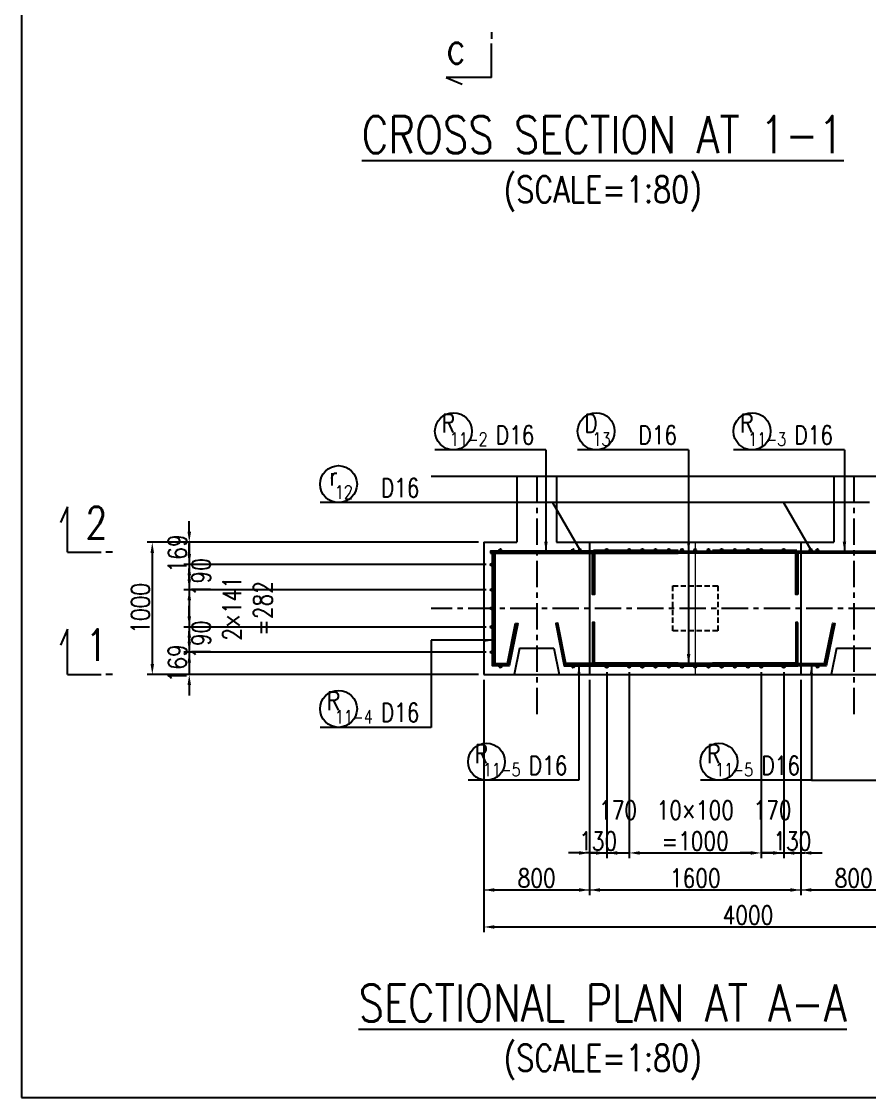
# Model space of a CAD drawing. Header units: millimetres. Extents: x -41433 to 131500, y -94900 to 39745.
# Drawn here: x 0 to 6419, y -6300 to 1840 of the extents above; entities that cross this region are included whole.
import ezdxf
from ezdxf.enums import TextEntityAlignment as Align

# ---------------------------------------------------------------- set-up
doc = ezdxf.new("R2010")
doc.units = ezdxf.units.MM
doc.header["$LTSCALE"] = 160
doc.header["$MEASUREMENT"] = 0
for name, pattern in [('CENTER', [2, 1.25, -0.25, 0.25, -0.25]), ('DASHED', [0.75, 0.5, -0.25]), ('HIDDEN', [0.375, 0.25, -0.125]), ('実線', [20, 10, 10])]:
    doc.linetypes.add(name, pattern=pattern)
doc.layers.get('DEFPOINTS').update_dxf_attribs({"color": 53, "linetype": 'CONTINUOUS'})
for name, color, linetype in [('CENTER', 6, 'CENTER'), ('DIM', 6, 'CONTINUOUS'), ('DIM-L', 6, 'CONTINUOUS'), ('GAIKEI-KEIKAKU', 4, 'CONTINUOUS'), ('TEKKIN-C', 3, 'CONTINUOUS'), ('TEKKIN-L', 2, 'CONTINUOUS'), ('TEKKIN-R', 3, 'CONTINUOUS'), ('TEKKIN-S', 3, 'CONTINUOUS'), ('TEXT', 4, 'CONTINUOUS'), ('TITLE', 3, 'CONTINUOUS')]:
    doc.layers.add(name, color=color, linetype=linetype)
doc.layers.add('D-WORK', color=8, linetype='実線', lineweight=0, plot=False)
doc.styles.add('DIM-TEXT', font='ROMANS', dxfattribs={"width": 0.8, "bigfont": 'EXTFONT'})
doc.styles.add('romans', font='romans.shx', dxfattribs={"bigfont": 'extfont.shx'})
doc.dimstyles.new('DIM40', dxfattribs={"dimscale": 40, "dimtxt": 3.5, "dimasz": 2, "dimexe": 1, "dimexo": 1, "dimgap": 0.5, "dimtad": 1, "dimdec": 0, "dimzin": 9, "dimdsep": 46, "dimtxsty": 'DIM-TEXT', "dimcen": 0, "dimclrt": 4, "dimaunit": 1, "dimadec": 4, "dimazin": 0, "dimtfac": 1, "dimtdec": 0, "dimtix": 1, "dimtmove": 2, "dimatfit": 0, "dimfxl": 1, "dimlwd": -1, "dimlwe": -1, "dimarcsym": 0})

# ---------------------------------------------------------------- blocks, each defined once
blk = doc.blocks.new('*D549')
at = {"layer": 'DEFPOINTS', "color": 0, "transparency": 16777216}
for p in [(3500, -3100), (7500, -3400), (7500, -5010)]:
    blk.add_point(p, dxfattribs=at)
at = {"layer": 'DIM', "color": 0, "transparency": 16777216}
for p, q in [((3500, -3140), (3500, -5050)), ((7500, -3440), (7500, -5050)), ((3580, -5010), (7420, -5010))]:
    blk.add_line(p, q, dxfattribs=at)
for points in [[(3580, -4996.7), (3580, -5023.3), (3500, -5010)], [(7420, -4996.7), (7420, -5023.3), (7500, -5010)]]:
    blk.add_solid(points, dxfattribs=at)
at = {"layer": 'DIM', "color": 4, "transparency": 16777216, "insert": (5500, -4920), "char_height": 140, "attachment_point": 5, "style": 'DIM-TEXT'}
blk.add_mtext('4000', dxfattribs=at)
blk = doc.blocks.new('*D550')
at = {"layer": 'DEFPOINTS', "color": 0, "transparency": 16777216}
for p in [(3500, -3100), (4300, -3100), (4300, -4730)]:
    blk.add_point(p, dxfattribs=at)
at = {"layer": 'DIM', "color": 0, "transparency": 16777216}
for p, q in [((3500, -3140), (3500, -4770)), ((4300, -3140), (4300, -4770)), ((3580, -4730), (4220, -4730))]:
    blk.add_line(p, q, dxfattribs=at)
for points in [[(3580, -4716.7), (3580, -4743.3), (3500, -4730)], [(4220, -4716.7), (4220, -4743.3), (4300, -4730)]]:
    blk.add_solid(points, dxfattribs=at)
at = {"layer": 'DIM', "color": 4, "transparency": 16777216, "insert": (3900, -4640), "char_height": 140, "attachment_point": 5, "style": 'DIM-TEXT'}
blk.add_mtext('800', dxfattribs=at)
blk = doc.blocks.new('*D551')
at = {"layer": 'DEFPOINTS', "color": 0, "transparency": 16777216}
for p in [(4600, -3042), (5600, -3042), (5600, -4450)]:
    blk.add_point(p, dxfattribs=at)
at = {"layer": 'DIM', "color": 0, "transparency": 16777216}
for p, q in [((4600, -3082), (4600, -4490)), ((5600, -3082), (5600, -4490)), ((4680, -4450), (5520, -4450))]:
    blk.add_line(p, q, dxfattribs=at)
for points in [[(4680, -4436.7), (4680, -4463.3), (4600, -4450)], [(5520, -4436.7), (5520, -4463.3), (5600, -4450)]]:
    blk.add_solid(points, dxfattribs=at)
at = {"layer": 'DIM', "color": 4, "transparency": 16777216, "insert": (5100, -4243.3), "char_height": 140, "attachment_point": 5, "style": 'DIM-TEXT'}
blk.add_mtext('10×100\\P=1000', dxfattribs=at)
blk = doc.blocks.new('*D552')
at = {"layer": 'DEFPOINTS', "color": 0, "transparency": 16777216}
for p in [(5900, -3100), (6700, -3100), (6700, -4730)]:
    blk.add_point(p, dxfattribs=at)
at = {"layer": 'DIM', "color": 0, "transparency": 16777216}
for p, q in [((5900, -3140), (5900, -4770)), ((6700, -3140), (6700, -4770)), ((5980, -4730), (6620, -4730))]:
    blk.add_line(p, q, dxfattribs=at)
for points in [[(5980, -4716.7), (5980, -4743.3), (5900, -4730)], [(6620, -4716.7), (6620, -4743.3), (6700, -4730)]]:
    blk.add_solid(points, dxfattribs=at)
at = {"layer": 'DIM', "color": 4, "transparency": 16777216, "insert": (6300, -4640), "char_height": 140, "attachment_point": 5, "style": 'DIM-TEXT'}
blk.add_mtext('800', dxfattribs=at)
blk = doc.blocks.new('*D559')
at = {"layer": 'DEFPOINTS', "color": 0, "transparency": 16777216}
for p in [(4430, -3042), (4600, -3042), (4600, -4450)]:
    blk.add_point(p, dxfattribs=at)
at = {"layer": 'DIM', "color": 0, "transparency": 16777216}
for p, q in [((4430, -3082), (4430, -4490)), ((4600, -3082), (4600, -4490)), ((4350, -4450), (4270, -4450)), ((4430, -4450), (4600, -4450)), ((4680, -4450), (4760, -4450))]:
    blk.add_line(p, q, dxfattribs=at)
for points in [[(4350, -4436.7), (4350, -4463.3), (4430, -4450)], [(4680, -4436.7), (4680, -4463.3), (4600, -4450)]]:
    blk.add_solid(points, dxfattribs=at)
at = {"layer": 'DIM', "color": 4, "transparency": 16777216, "insert": (4515, -4243.3), "char_height": 140, "attachment_point": 5, "style": 'DIM-TEXT'}
blk.add_mtext('170\\P ', dxfattribs=at)
blk = doc.blocks.new('*D560')
at = {"layer": 'DEFPOINTS', "color": 0, "transparency": 16777216}
for p in [(5600, -3042), (5770, -3042), (5770, -4450)]:
    blk.add_point(p, dxfattribs=at)
at = {"layer": 'DIM', "color": 0, "transparency": 16777216}
for p, q in [((5600, -3082), (5600, -4490)), ((5770, -3082), (5770, -4490)), ((5520, -4450), (5440, -4450)), ((5600, -4450), (5770, -4450)), ((5850, -4450), (5930, -4450))]:
    blk.add_line(p, q, dxfattribs=at)
for points in [[(5520, -4436.7), (5520, -4463.3), (5600, -4450)], [(5850, -4436.7), (5850, -4463.3), (5770, -4450)]]:
    blk.add_solid(points, dxfattribs=at)
at = {"layer": 'DIM', "color": 4, "transparency": 16777216, "insert": (5685, -4243.3), "char_height": 140, "attachment_point": 5, "style": 'DIM-TEXT'}
blk.add_mtext('170\\P ', dxfattribs=at)
blk = doc.blocks.new('*D561')
at = {"layer": 'DEFPOINTS', "color": 0, "transparency": 16777216}
for p in [(4300, -3100), (5900, -3100), (5900, -4730)]:
    blk.add_point(p, dxfattribs=at)
at = {"layer": 'DIM', "color": 0, "transparency": 16777216}
for p, q in [((4300, -3140), (4300, -4770)), ((5900, -3140), (5900, -4770)), ((4380, -4730), (5820, -4730))]:
    blk.add_line(p, q, dxfattribs=at)
for points in [[(4380, -4716.7), (4380, -4743.3), (4300, -4730)], [(5820, -4716.7), (5820, -4743.3), (5900, -4730)]]:
    blk.add_solid(points, dxfattribs=at)
at = {"layer": 'DIM', "color": 4, "transparency": 16777216, "insert": (5100, -4640), "char_height": 140, "attachment_point": 5, "style": 'DIM-TEXT'}
blk.add_mtext('1600', dxfattribs=at)
blk = doc.blocks.new('*D562')
at = {"layer": 'DEFPOINTS', "color": 0, "transparency": 16777216}
for p in [(5770, -3042), (5900, -3100), (5900, -4450)]:
    blk.add_point(p, dxfattribs=at)
at = {"layer": 'DIM', "color": 0, "transparency": 16777216}
for p, q in [((5770, -3082), (5770, -4490)), ((5900, -3140), (5900, -4490)), ((5690, -4450), (5610, -4450)), ((5770, -4450), (5900, -4450)), ((5980, -4450), (6060, -4450))]:
    blk.add_line(p, q, dxfattribs=at)
for points in [[(5690, -4436.7), (5690, -4463.3), (5770, -4450)], [(5980, -4436.7), (5980, -4463.3), (5900, -4450)]]:
    blk.add_solid(points, dxfattribs=at)
at = {"layer": 'DIM', "color": 4, "transparency": 16777216, "insert": (5835, -4360), "char_height": 140, "attachment_point": 5, "style": 'DIM-TEXT'}
blk.add_mtext('130', dxfattribs=at)
blk = doc.blocks.new('*D563')
at = {"layer": 'DEFPOINTS', "color": 0, "transparency": 16777216}
for p in [(4430, -3042), (4300, -3100), (4430, -4450)]:
    blk.add_point(p, dxfattribs=at)
at = {"layer": 'DIM', "color": 0, "transparency": 16777216}
for p, q in [((4430, -3082), (4430, -4490)), ((4300, -3140), (4300, -4490)), ((4220, -4450), (4140, -4450)), ((4300, -4450), (4430, -4450)), ((4510, -4450), (4590, -4450))]:
    blk.add_line(p, q, dxfattribs=at)
for points in [[(4220, -4436.7), (4220, -4463.3), (4300, -4450)], [(4510, -4436.7), (4510, -4463.3), (4430, -4450)]]:
    blk.add_solid(points, dxfattribs=at)
at = {"layer": 'DIM', "color": 4, "transparency": 16777216, "insert": (4365, -4360), "char_height": 140, "attachment_point": 5, "style": 'DIM-TEXT'}
blk.add_mtext('130', dxfattribs=at)
blk = doc.blocks.new('*D580')
at = {"layer": 'DEFPOINTS', "color": 0, "transparency": 16777216}
for p in [(3500, -2100), (1270, -2269), (3558, -2269)]:
    blk.add_point(p, dxfattribs=at)
at = {"layer": 'DIM', "color": 0, "transparency": 16777216}
for p, q in [((1270, -2020), (1270, -1940)), ((3460, -2100), (1230, -2100)), ((1270, -2100), (1270, -2269)), ((3518, -2269), (1230, -2269)), ((1270, -2349), (1270, -2429))]:
    blk.add_line(p, q, dxfattribs=at)
for points in [[(1256.7, -2020), (1283.3, -2020), (1270, -2100)], [(1256.7, -2349), (1283.3, -2349), (1270, -2269)]]:
    blk.add_solid(points, dxfattribs=at)
at = {"layer": 'DIM', "color": 4, "transparency": 16777216, "insert": (1180, -2184.5), "char_height": 140, "attachment_point": 5, "rotation": 90, "style": 'DIM-TEXT'}
blk.add_mtext('169', dxfattribs=at)
blk = doc.blocks.new('*D581')
at = {"layer": 'DEFPOINTS', "color": 0, "transparency": 16777216}
for p in [(3558, -2269), (1270, -2459), (3558, -2459)]:
    blk.add_point(p, dxfattribs=at)
at = {"layer": 'DIM', "color": 0, "transparency": 16777216}
for p, q in [((1270, -2189), (1270, -2109)), ((3518, -2269), (1230, -2269)), ((1270, -2269), (1270, -2459)), ((3518, -2459), (1230, -2459)), ((1270, -2539), (1270, -2619))]:
    blk.add_line(p, q, dxfattribs=at)
for points in [[(1256.7, -2189), (1283.3, -2189), (1270, -2269)], [(1256.7, -2539), (1283.3, -2539), (1270, -2459)]]:
    blk.add_solid(points, dxfattribs=at)
at = {"layer": 'DIM', "color": 4, "transparency": 16777216, "insert": (1360, -2364), "char_height": 140, "attachment_point": 5, "rotation": 90, "style": 'DIM-TEXT'}
blk.add_mtext('190', dxfattribs=at)
blk = doc.blocks.new('*D582')
at = {"layer": 'DEFPOINTS', "color": 0, "transparency": 16777216}
for p in [(3558, -2459), (1270, -2741), (3558, -2741)]:
    blk.add_point(p, dxfattribs=at)
at = {"layer": 'DIM', "color": 0, "transparency": 16777216}
for p, q in [((1270, -2379), (1270, -2299)), ((3518, -2459), (1230, -2459)), ((1270, -2459), (1270, -2741)), ((3518, -2741), (1230, -2741)), ((1270, -2821), (1270, -2901))]:
    blk.add_line(p, q, dxfattribs=at)
for points in [[(1256.7, -2379), (1283.3, -2379), (1270, -2459)], [(1256.7, -2821), (1283.3, -2821), (1270, -2741)]]:
    blk.add_solid(points, dxfattribs=at)
at = {"layer": 'DIM', "color": 4, "transparency": 16777216, "insert": (1593.3, -2600), "char_height": 140, "attachment_point": 5, "rotation": 90, "style": 'DIM-TEXT'}
blk.add_mtext('\\P2×141\\P=282', dxfattribs=at)
blk = doc.blocks.new('*D583')
at = {"layer": 'DEFPOINTS', "color": 0, "transparency": 16777216}
for p in [(3558, -2931), (1270, -3100), (3500, -3100)]:
    blk.add_point(p, dxfattribs=at)
at = {"layer": 'DIM', "color": 0, "transparency": 16777216}
for p, q in [((1270, -2851), (1270, -2771)), ((3518, -2931), (1230, -2931)), ((1270, -2931), (1270, -3100)), ((3460, -3100), (1230, -3100)), ((1270, -3180), (1270, -3260))]:
    blk.add_line(p, q, dxfattribs=at)
for points in [[(1256.7, -2851), (1283.3, -2851), (1270, -2931)], [(1256.7, -3180), (1283.3, -3180), (1270, -3100)]]:
    blk.add_solid(points, dxfattribs=at)
at = {"layer": 'DIM', "color": 4, "transparency": 16777216, "insert": (1180, -3015.5), "char_height": 140, "attachment_point": 5, "rotation": 90, "style": 'DIM-TEXT'}
blk.add_mtext('169', dxfattribs=at)
blk = doc.blocks.new('*D584')
at = {"layer": 'DEFPOINTS', "color": 0, "transparency": 16777216}
for p in [(3500, -2100), (990, -3100), (3500, -3100)]:
    blk.add_point(p, dxfattribs=at)
at = {"layer": 'DIM', "color": 0, "transparency": 16777216}
for p, q in [((3460, -2100), (950, -2100)), ((990, -2180), (990, -3020)), ((3460, -3100), (950, -3100))]:
    blk.add_line(p, q, dxfattribs=at)
for points in [[(976.7, -2180), (1003.3, -2180), (990, -2100)], [(976.7, -3020), (1003.3, -3020), (990, -3100)]]:
    blk.add_solid(points, dxfattribs=at)
at = {"layer": 'DIM', "color": 4, "transparency": 16777216, "insert": (900, -2600), "char_height": 140, "attachment_point": 5, "rotation": 90, "style": 'DIM-TEXT'}
blk.add_mtext('1000', dxfattribs=at)
blk = doc.blocks.new('*D585')
at = {"layer": 'DEFPOINTS', "color": 0, "transparency": 16777216}
for p in [(3558, -2741), (1270, -2931), (3558, -2931)]:
    blk.add_point(p, dxfattribs=at)
at = {"layer": 'DIM', "color": 0, "transparency": 16777216}
for p, q in [((1270, -2661), (1270, -2581)), ((3518, -2741), (1230, -2741)), ((1270, -2741), (1270, -2931)), ((3518, -2931), (1230, -2931)), ((1270, -3011), (1270, -3091))]:
    blk.add_line(p, q, dxfattribs=at)
for points in [[(1256.7, -2661), (1283.3, -2661), (1270, -2741)], [(1256.7, -3011), (1283.3, -3011), (1270, -2931)]]:
    blk.add_solid(points, dxfattribs=at)
at = {"layer": 'DIM', "color": 4, "transparency": 16777216, "insert": (1360, -2836), "char_height": 140, "attachment_point": 5, "rotation": 90, "style": 'DIM-TEXT'}
blk.add_mtext('190', dxfattribs=at)

msp = doc.modelspace()

# ---------------------------------------------------------------- linework, layer by layer
at = {"layer": 'CENTER'}
for p, q in [((3900, -1600), (3900, -3400)), ((6300, -1600), (6300, -3400)), ((11900, -2600), (3100, -2600))]:
    msp.add_line(p, q, dxfattribs=at)
at = {"layer": 'D-WORK'}
for p, q in [((5100, -2100), (5100, -3100)), ((3500, -4730), (11500, -4730))]:
    msp.add_line(p, q, dxfattribs=at)
at = {"layer": 'DEFPOINTS', "flags": 128}
for points in [[(0, -6300), (31500, -6300), (31500, 10500), (0, 10500)], [(3550, -2182), (4970, -2182), (4970, -2166), (3550, -2166)], [(5230, -2182), (5230, -2166), (7370, -2166), (7370, -2182)]]:
    msp.add_lwpolyline(points, close=True, dxfattribs=at)
at = {"layer": 'DEFPOINTS', "ltscale": 0.8}
for points in [[(3740.56, -2710.65), (3756.25, -2713.78), (3692.21, -3034), (3566, -3034), (3566, -2166), (3844, -2166), (3844, -2182), (3582, -2182), (3582, -3018), (3679.09, -3018)], [(5878, -2494), (5862, -2494), (5862, -2182), (4338, -2182), (4338, -2494), (4322, -2494), (4322, -2166), (5878, -2166)], [(4970, -3018), (4120.91, -3018), (4059.44, -2710.65), (4043.75, -2713.78), (4107.79, -3034), (4970, -3034)], [(5878, -2706), (5862, -2706), (5862, -3018), (4338, -3018), (4338, -2706), (4322, -2706), (4322, -3034), (5878, -3034)], [(5230, -3018), (6079.09, -3018), (6140.56, -2710.65), (6156.25, -2713.78), (6092.21, -3034), (5230, -3034)]]:
    msp.add_lwpolyline(points, close=True, dxfattribs=at)
at = {"layer": 'DEFPOINTS', "linetype": 'HIDDEN'}
msp.add_lwpolyline([(4930, -2770), (4930, -2430), (5270, -2430), (5270, -2770)], close=True, dxfattribs=at)
at = {"layer": 'DIM-L'}
for p, q in [((3970, -1400), (3130, -1400)), ((3970, -1400), (3970, -2174)), ((5050, -1400), (4210, -1400)), ((5050, -1400), (5050, -3026)), ((6230, -1400), (5390, -1400)), ((6230, -1400), (6230, -2174)), ((3100, -1800), (2260, -1800)), ((6419.31, -1800), (3100, -1800)), ((4019.31, -1800), (4226, -2158)), ((5767.31, -1800), (5974, -2158)), ((3100, -2841), (3100, -3500)), ((3574, -2841), (3100, -2841)), ((4220, -3026), (4220, -3900)), ((5980, -3026), (5980, -3900)), ((3100, -3500), (2260, -3500)), ((4220, -3900), (3380, -3900)), ((5980, -3900), (5140, -3900)), ((5980, -3900), (6620, -3900))]:
    msp.add_line(p, q, dxfattribs=at)
at = {"layer": 'DIM-L', "flags": 128}
msp.add_lwpolyline([(3100, -1600), (7300, -1600), (7300, -1520), (7700, -1680), (7700, -1600), (11900, -1600)], dxfattribs=at)
at = {"layer": 'DIM-L'}
for centre in [(3270, -1260), (4350, -1260), (5530, -1260), (2400, -1660), (2400, -3360), (3520, -3760), (5280, -3760)]:
    msp.add_circle(centre, 140, dxfattribs=at)
for points in [[(3956.67, -2094), (3983.33, -2094), (3970, -2174)], [(5036.67, -2094), (5063.33, -2094), (5050, -2174)], [(6216.67, -2094), (6243.33, -2094), (6230, -2174)], [(3494, -2854.33), (3494, -2827.67), (3574, -2841)], [(5036.67, -2946), (5063.33, -2946), (5050, -3026)], [(4233.33, -3106), (4206.67, -3106), (4220, -3026)], [(5993.33, -3106), (5966.67, -3106), (5980, -3026)]]:
    msp.add_solid(points, dxfattribs=at)
at = {"layer": 'GAIKEI-KEIKAKU'}
for p, q in [((3750, -1600), (3750, -2100)), ((4050, -1600), (4050, -2100)), ((6150, -1600), (6150, -2100)), ((3500, -2100), (3500, -3100)), ((3500, -2100), (3750, -2100)), ((4050, -2100), (6150, -2100)), ((4300, -2100), (4300, -3100)), ((5900, -2100), (5900, -3100)), ((3770, -2900), (3730, -3100)), ((3770, -2900), (4030, -2900)), ((4030, -2900), (4070, -3100)), ((6170, -2900), (6130, -3100)), ((6170, -2900), (6430, -2900)), ((3500, -3100), (11500, -3100))]:
    msp.add_line(p, q, dxfattribs=at)
at = {"layer": 'TEKKIN-C'}
for centre, radius in [((4226, -2158), 8), ((4226, -2158), 4), ((5974, -2158), 8), ((5974, -2158), 4), ((3558, -2269), 8), ((3558, -2269), 4), ((3558, -2459), 8), ((3558, -2459), 4), ((3558, -2600), 8), ((3558, -2600), 4), ((3558, -2741), 8), ((3558, -2741), 4), ((3558, -2931), 8), ((3558, -2931), 4)]:
    msp.add_circle(centre, radius, dxfattribs=at)
at = {"layer": 'TEKKIN-L', "ltscale": 0.8}
for p, q in [((3550, -2174), (4970, -2174)), ((5230, -2174), (7370, -2174))]:
    msp.add_line(p, q, dxfattribs=at)
for points in [[(3748.41, -2712.21), (3685.65, -3026), (3574, -3026), (3574, -2174), (3844, -2174)], [(5870, -2494), (5870, -2174), (4330, -2174), (4330, -2494)], [(4970, -3026), (4114.35, -3026), (4051.59, -2712.21)], [(5870, -2706), (5870, -3026), (4330, -3026), (4330, -2706)], [(5230, -3026), (6085.65, -3026), (6148.41, -2712.21)]]:
    msp.add_lwpolyline(points, dxfattribs=at)
at = {"layer": 'TEKKIN-R', "ltscale": 0.8}
for p, q in [((4330, -2159), (4970, -2159)), ((5230, -2159), (5870, -2159)), ((4330, -3011), (4970, -3011)), ((5230, -3011), (5870, -3011))]:
    msp.add_line(p, q, dxfattribs=at)
at = {"layer": 'TEKKIN-S', "linetype": 'DASHED', "ltscale": 0.1}
for centre, radius in [((3625, -2158), 8), ((3625, -2158), 4), ((4175, -2158), 8), ((4175, -2158), 4), ((6025, -2158), 8), ((6025, -2158), 4), ((3625, -3042), 8), ((3625, -3042), 4), ((4175, -3042), 8), ((4175, -3042), 4), ((6025, -3042), 8), ((6025, -3042), 4)]:
    msp.add_circle(centre, radius, dxfattribs=at)
at = {"layer": 'TEKKIN-S'}
for centre, radius in [((4430, -2158), 8), ((4430, -2158), 4), ((4600, -2158), 8), ((4600, -2158), 4), ((4700, -2158), 8), ((4700, -2158), 4), ((4800, -2158), 8), ((4800, -2158), 4), ((4900, -2158), 8), ((4900, -2158), 4), ((5000, -2158), 8), ((5000, -2158), 4), ((5100, -2158), 8), ((5100, -2158), 4), ((5200, -2158), 8), ((5200, -2158), 4), ((5300, -2158), 8), ((5300, -2158), 4), ((5400, -2158), 8), ((5400, -2158), 4), ((5500, -2158), 8), ((5500, -2158), 4), ((5600, -2158), 8), ((5600, -2158), 4), ((5770, -2158), 8), ((5770, -2158), 4), ((4430, -3042), 8), ((4430, -3042), 4), ((4600, -3042), 8), ((4600, -3042), 4), ((4700, -3042), 8), ((4700, -3042), 4), ((4800, -3042), 8), ((4800, -3042), 4), ((4900, -3042), 8), ((4900, -3042), 4), ((5000, -3042), 8), ((5000, -3042), 4), ((5100, -3042), 8), ((5100, -3042), 4), ((5200, -3042), 8), ((5200, -3042), 4), ((5300, -3042), 8), ((5300, -3042), 4), ((5400, -3042), 8), ((5400, -3042), 4), ((5500, -3042), 8), ((5500, -3042), 4), ((5600, -3042), 8), ((5600, -3042), 4), ((5770, -3042), 8), ((5770, -3042), 4)]:
    msp.add_circle(centre, radius, dxfattribs=at)
at = {"layer": 'TITLE'}
for p, q in [((3558, 1760), (3558, 1708.57)), ((3558, 1417.14), (3558, 1674.29)), ((3215.14, 1417.14), (3335.14, 1365.71)), ((3558, 1417.14), (3215.14, 1417.14))]:
    msp.add_line(p, q, dxfattribs=at)
at = {"layer": 'TITLE', "ltscale": 50}
for p, q in [((347.14, -1831.14), (295.71, -1951.14)), ((347.14, -2174), (347.14, -1831.14)), ((347.14, -2174), (604.29, -2174)), ((690, -2174), (638.57, -2174)), ((347.14, -2757.14), (295.71, -2877.14)), ((347.14, -3100), (347.14, -2757.14)), ((347.14, -3100), (604.29, -3100)), ((690, -3100), (638.57, -3100))]:
    msp.add_line(p, q, dxfattribs=at)

# ---------------------------------------------------------------- texts
at = {"layer": 'TEXT', "style": 'romans', "width": 0.8}
for s, height, p in [('R', 140, (3230, -1200)), ('D', 140, (4310, -1200)), ('R', 140, (5490, -1200)), ('11', 100, (3310, -1320)), ('-2', 100, (3450, -1320)), ('13', 100, (4390, -1320)), ('11', 100, (5570, -1320)), ('-3', 100, (5710, -1320)), ('r', 140, (2360, -1600)), ('12', 100, (2440, -1720)), ('R', 140, (2360, -3300)), ('11', 100, (2440, -3420)), ('-4', 100, (2580, -3420)), ('R', 140, (3480, -3700)), ('R', 140, (5240, -3700)), ('11', 100, (3560, -3820)), ('-5', 100, (3700, -3820)), ('11', 100, (5320, -3820)), ('-5', 100, (5460, -3820))]:
    msp.add_text(s, height=height, rotation=0.000107, dxfattribs=at).set_placement(p, align=Align.MIDDLE)
for p in [(3590, -1400), (4670, -1400), (5850, -1400), (2720, -1800), (2720, -3500), (3840, -3900), (5600, -3900)]:
    msp.add_text('D16', height=140, rotation=0.000107, dxfattribs=at).set_placement(p, align=Align.BOTTOM_LEFT)
at = {"layer": 'TITLE', "style": 'romans', "width": 0.8}
msp.add_text('c', height=240, dxfattribs=at).set_placement((3215.95, 1520))
for s, height, p in [('%%UCROSS SECTION AT 1-1', 280, (4400, 760)), ('(SCALE=1:80)', 200, (4400, 410)), ('%%USECTIONAL PLAN AT A-A', 280, (4400, -5810)), ('(SCALE=1:80)', 200, (4400, -6160))]:
    msp.add_text(s, height=height, dxfattribs=at).set_placement(p, align=Align.BOTTOM_CENTER)
at = {"layer": 'TITLE', "ltscale": 50, "style": 'romans', "width": 0.8}
for s, p in [('2', (484.82, -2071.14)), ('1', (484.82, -2997.14))]:
    msp.add_text(s, height=240, dxfattribs=at).set_placement(p)

# ---------------------------------------------------------------- dimensions: what is measured, and where the dimension line sits
at = {"layer": 'DIM'}
for base, p1, p2, picture, middle in [((1270, -2269), (3500, -2100), (3558, -2269), '*D580', (1180, -2184.5)), ((990, -3100), (3500, -2100), (3500, -3100), '*D584', (900, -2600)), ((1270, -3100), (3558, -2931), (3500, -3100), '*D583', (1180, -3015.5))]:
    dim = msp.add_linear_dim(base=base, p1=p1, p2=p2, angle=90, dimstyle='DIM40', dxfattribs=at)
    dim.commit()
    dim.dimension.update_dxf_attribs({"geometry": picture, "text_midpoint": middle})
for base, p1, p2, text, picture, middle in [((1270, -2459), (3558, -2269), (3558, -2459), '\\X<>', '*D581', (1270, -2364)), ((1270, -2741), (3558, -2459), (3558, -2741), '\\X\\P2×141\\P=<>', '*D582', (1270, -2600)), ((1270, -2931), (3558, -2741), (3558, -2931), '\\X<>', '*D585', (1270, -2836))]:
    dim = msp.add_linear_dim(base=base, p1=p1, p2=p2, angle=90, text=text, dimstyle='DIM40', dxfattribs=at)
    dim.commit()
    dim.dimension.update_dxf_attribs({"geometry": picture, "text_midpoint": middle})
for base, p1, p2, picture, middle in [((4430, -4450), (4300, -3100), (4430, -3042), '*D563', (4365, -4360)), ((5900, -4450), (5770, -3042), (5900, -3100), '*D562', (5835, -4360)), ((7500, -5010), (3500, -3100), (7500, -3400), '*D549', (5500, -4920)), ((4300, -4730), (3500, -3100), (4300, -3100), '*D550', (3900, -4640)), ((5900, -4730), (4300, -3100), (5900, -3100), '*D561', (5100, -4640)), ((6700, -4730), (5900, -3100), (6700, -3100), '*D552', (6300, -4640))]:
    dim = msp.add_linear_dim(base=base, p1=p1, p2=p2, dimstyle='DIM40', dxfattribs=at)
    dim.commit()
    dim.dimension.update_dxf_attribs({"geometry": picture, "text_midpoint": middle})
for base, p1, p2, text, picture, middle in [((4600, -4450), (4430, -3042), (4600, -3042), '<>\\P ', '*D559', (4515, -4243.33)), ((5600, -4450), (4600, -3042), (5600, -3042), '10×100\\P=<>', '*D551', (5100, -4243.33)), ((5770, -4450), (5600, -3042), (5770, -3042), '<>\\P ', '*D560', (5685, -4243.33))]:
    dim = msp.add_linear_dim(base=base, p1=p1, p2=p2, text=text, dimstyle='DIM40', dxfattribs=at)
    dim.commit()
    dim.dimension.update_dxf_attribs({"geometry": picture, "text_midpoint": middle})

doc.saveas('drawing.dxf')
